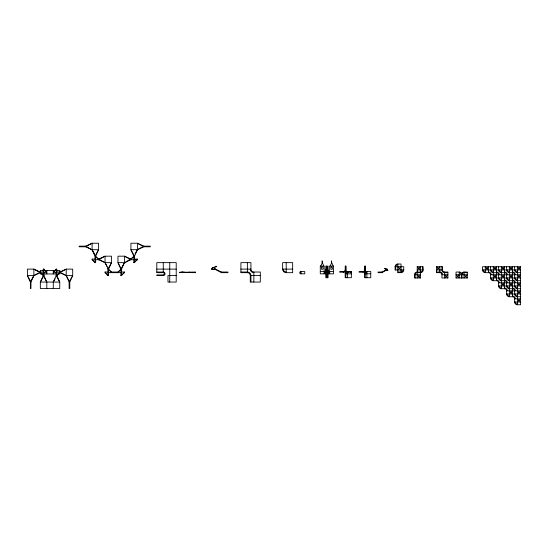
<?xml version="1.0" encoding="UTF-8"?>
<svg xmlns="http://www.w3.org/2000/svg" width="548" height="548" viewBox="0 0 548 548"><rect width="100%" height="100%" fill="white"/><g stroke="black" fill="none" stroke-linecap="round" stroke-linejoin="round"><path stroke-width="0.82" d="M327.409 277.72L327.409 266.075L328.053 266.075L328.053 277.72L325.793 277.72L325.793 266.075L326.437 266.075L326.437 270.048M345.85 273.836L345.85 271.541A2.26 2.26 0 0 0 347.466 272.219L351.35 272.219L351.35 271.575L347.466 271.575A1.61 1.61 0 0 1 345.85 269.965L345.199 269.959A1.617 1.617 0 0 1 343.582 271.575L343.582 272.219L339.698 272.219L339.698 271.575L343.582 271.575M343.582 272.219A2.267 2.267 0 0 0 345.85 269.959L345.85 266.075L345.199 266.075L345.199 277.72L351.35 277.72L351.35 271.603M365.242 270.226A2.267 2.267 0 0 0 365.256 269.959L365.256 266.075L364.612 266.075L364.612 277.72L370.756 277.72L370.756 271.575L365.345 271.575M370.756 273.747L364.612 273.836M325.793 270.02L326.437 269.959A2.267 2.267 0 0 1 324.176 272.219M384.86 268.712L384.984 268.39L386.319 269.28L387.285 269.28L387.772 270.411L385.833 270.411L381.949 272.671L378.065 272.671L378.065 272.027L381.949 272.027L385.833 270.089L387.772 270.411M43.573 272.671L46.813 272.671L43.902 269.116L43.251 269.116L43.251 275.582L40.34 282.056L40.34 288.522L59.753 288.522L59.753 282.056L56.841 275.582L56.841 269.116L56.191 269.116L53.279 272.671L56.513 272.671M53.279 288.522L53.279 282.056L56.191 275.582L56.191 269.116M95.619 256.676L98.572 259.088L105.038 256.176L111.511 256.176L111.511 262.643L105.038 262.643L98.572 259.731L95.66 256.176L98.572 249.703L98.572 243.237L92.098 243.237L85.632 246.148L79.159 246.148L79.159 246.792L85.632 246.792L92.098 249.703L98.572 249.703L95.01 256.176L95.01 262.643L95.66 262.643L95.599 256.074M108.785 269.801L111.511 272.027L111.511 272.671L108.6 269.116L111.511 262.643L107.949 269.116L107.949 275.582L108.6 275.582L108.6 269.116L108.1 268.205M121.54 275.582L121.54 269.116L124.451 262.643L124.451 256.176L117.978 256.176L117.978 262.643L120.889 269.116L120.889 275.582L121.54 275.582L124.451 272.027L121.211 272.027M134.479 262.643L134.479 256.176L137.39 249.703L137.39 243.237L130.917 243.237L130.917 249.703L133.828 256.176L133.828 262.643L134.479 262.643L137.39 259.088L134.15 259.088M320.614 266.075L322.395 262.841L323.847 266.075M329.999 266.075L331.773 262.841L333.232 266.075M211.795 269.28L215.028 268.952L221.495 272.027L227.968 272.027L227.968 272.671L221.495 272.671L215.028 269.28L211.795 269.28C211.905 266.499 214.309 267.931 215.837 266.65L216.645 266.732L216.035 266.266L214.22 267.582L212.603 267.582M215.837 266.732L216.035 266.307L216.645 266.732M211.795 268.952L212.603 267.417M30.647 281.446L30.311 288.522L30.955 288.522L30.955 282.056L33.873 275.582L33.873 269.116L27.4 269.116L27.4 275.582L30.311 282.056L30.955 282.056L27.4 275.582L33.873 275.582L40.34 272.671L43.902 275.582L46.813 282.056L46.813 288.522M30.976 280.843L31.257 280.336M31.537 279.829L31.866 279.227M32.037 278.918L32.483 278.11M32.592 277.911L33.092 277M33.147 276.898L33.873 275.582L40.34 272.027L43.573 272.027M43.902 269.116L43.902 275.582L40.34 282.056L59.753 282.056L56.191 275.582L57.136 274.815M53.279 282.056L54.505 279.829M54.56 279.727L55.06 278.822M56.67 275.891L59.753 272.027L66.219 269.116L72.692 269.116L72.692 275.582L69.781 282.056L69.781 288.522L69.13 288.522L69.13 282.056L66.219 275.582L66.219 269.116L63.794 270.452M120.313 270.116L117.978 272.027L117.978 272.671L121.06 268.815M121.389 268.205L121.67 267.698M121.944 267.191L122.279 266.588M122.505 266.184L122.889 265.479M123.005 265.273L123.506 264.362M123.56 264.266L124.06 263.355M124.115 263.252L133.417 257.039M121.314 269.294L117.978 262.643L124.451 262.643L130.917 259.731L134.109 255.669M135.109 253.847L135.329 253.443M135.609 252.943L135.945 252.333M136.164 251.929L137.39 249.703L143.857 246.148L150.33 246.148L150.33 246.792L143.857 246.792L137.39 249.703L130.917 249.703L134.479 256.176L133.698 256.813M397.8 269.959L401.033 266.718M461.985 277.98L461.985 274.747A2.719 2.719 0 0 0 459.265 272.027L456.032 272.027L456.032 277.98L459.265 274.747M485.275 269.959L488.508 266.718L488.508 272.671A2.069 2.069 0 0 1 490.576 274.747L520.6 274.747L517.367 277.98M493.296 269.959L496.529 266.718L496.529 280.699A2.069 2.069 0 0 1 498.605 282.768L520.6 282.768L517.367 286.001M493.296 277.98L496.529 274.747M501.317 269.959L504.557 266.718L504.557 288.721A2.069 2.069 0 0 1 506.626 290.789L520.6 290.789L517.367 294.023M501.317 277.98L504.557 274.747M509.345 269.959L512.579 266.718L512.579 296.742A2.069 2.069 0 0 1 514.647 298.811L520.6 298.811L517.367 302.044M501.317 286.001L504.557 282.768M509.345 277.98L512.579 274.747M517.367 269.959L520.6 266.718L520.6 304.763L517.367 304.763A2.719 2.719 0 0 1 514.647 302.044L514.647 298.811M509.345 286.001L512.579 282.768M509.345 294.023L512.579 290.789M53.279 272.027L55.615 270.116M57.245 274.719L59.848 272.616M133.828 262.643L134.329 262.239M134.555 262.054L135 261.691M135.109 261.601L137.39 259.731L137.39 259.088M120.889 275.582L121.834 274.815M121.944 274.719L124.451 272.671L124.451 272.027M86.337 246.408L85.632 246.792L85.632 246.148L92.324 250.107M86.44 246.347L86.844 246.127M87.447 245.792L87.954 245.518M88.461 245.237L89.064 244.901M89.468 244.682L90.18 244.292M90.482 244.127L92.098 243.237L92.098 249.703L95.01 256.176L95.66 256.176M61.773 271.561L62.177 271.342M62.78 271.007L63.287 270.726M95.331 259.731L98.572 259.731L99.476 259.231M99.983 258.957L100.592 258.622M100.996 258.403L101.702 258.012M102.003 257.841L102.716 257.457M103.017 257.286L103.825 256.841M104.031 256.731L105.038 256.176L105.038 262.643L108.449 269.527M179.443 272.349L195.615 272.671L195.615 272.027L179.443 272.349L184.292 272.027M300.879 272.219L300.4 272.678L300.879 273.192M133.828 256.176L134.479 256.176M95.66 262.643L92.098 259.731L92.098 259.088L95.331 259.088M130.109 259.286L130.917 259.731L137.39 259.731M397.8 264.006L401.033 264.006L401.033 272.671L397.8 272.671L397.8 264.006A2.719 2.719 0 0 0 395.087 266.718L395.087 269.959L403.753 269.959L403.753 266.718L395.087 266.718M423.166 269.959L417.213 269.959L420.446 266.718L420.446 277.98L414.494 277.98L414.494 274.747L420.446 274.747L417.213 277.98L417.213 266.718L423.166 266.718L423.166 269.959A2.719 2.719 0 0 1 420.446 272.671L417.213 272.671A2.069 2.069 0 0 0 415.137 274.747L415.137 277.98M439.859 272.671L436.619 272.671L436.619 266.718L442.572 266.718L442.572 269.959A2.069 2.069 0 0 0 444.64 272.027L444.64 277.98L447.88 274.747L441.928 274.747A2.069 2.069 0 0 0 439.859 272.671L439.859 266.718L436.619 269.959L442.572 269.959M520.6 266.718L482.555 266.718L482.555 269.959A2.719 2.719 0 0 0 485.275 272.671L488.508 272.671M384.984 268.431L385.347 268.712L385.223 268.39M384.86 268.63L387.285 269.116L387.772 270.089M107.949 269.116L108.6 269.116M120.889 269.116L121.54 269.116M156.797 269.116L176.209 269.116M240.908 269.116L250.936 269.116A2.911 2.911 0 0 0 253.847 272.027L253.847 282.056M282.638 269.116A3.555 3.555 0 0 0 286.193 272.671L292.666 272.671L292.666 262.643L282.638 262.643L282.638 269.116L292.666 269.116M365.256 269.959L364.612 269.959A1.617 1.617 0 0 1 363.002 271.575L362.995 272.219M482.555 269.959L520.6 269.959L517.367 266.718L517.367 304.763M300.879 271.575L304.763 271.575L304.763 273.836L300.879 273.836A1.13 1.13 0 0 1 299.749 272.705A1.13 1.13 0 0 1 300.879 271.575L300.879 273.836M320.292 271.575L324.176 271.575A1.617 1.617 0 0 0 325.793 269.959M333.554 271.575L329.67 271.575A1.617 1.617 0 0 1 328.06 269.959L327.409 269.959A2.267 2.267 0 0 0 327.423 270.226M362.995 271.575L359.111 271.575L359.111 272.219L366.872 272.219M56.513 272.027L59.753 272.027L66.219 275.582L72.692 275.582L69.13 282.056L69.781 282.056L69.445 281.446M108.6 275.582L105.038 272.671L105.038 272.027L108.271 272.027M111.511 272.027L117.978 272.027M156.797 272.027L163.27 272.027A1.781 1.781 0 0 1 165.044 273.808A1.781 1.781 0 0 1 163.27 275.582L156.797 275.582L156.797 274.938L163.27 274.938A1.13 1.13 0 0 0 164.4 273.808A1.13 1.13 0 0 0 163.27 272.671L163.27 262.643M240.908 272.027L247.374 272.027A3.555 3.555 0 0 1 250.936 275.582L250.936 282.056M253.847 272.027L260.314 272.027L260.314 282.056L250.285 282.056L250.285 275.582A2.911 2.911 0 0 0 247.374 272.671L247.374 262.643M397.8 272.027L401.033 272.027A2.069 2.069 0 0 0 403.109 269.959M436.619 272.027L439.859 272.027A2.719 2.719 0 0 1 442.572 274.747M444.64 272.027L447.88 272.027L447.88 277.98L441.928 277.98L441.928 274.747M461.334 277.98L461.334 274.747A2.719 2.719 0 0 1 464.053 272.027L467.286 272.027L467.286 277.98L456.032 277.98M108.271 272.671L121.211 272.671M163.27 272.671L156.797 272.671L156.797 262.643L176.209 262.643L176.209 282.056L167.983 282.056L167.955 275.582L176.209 275.582M247.374 272.671L240.908 272.671L240.908 262.643L250.936 262.643L250.936 269.116M447.88 272.671L444.64 272.671A2.719 2.719 0 0 1 441.928 269.959L441.928 266.718M467.286 272.671L464.053 272.671A2.069 2.069 0 0 0 461.985 274.747M520.6 272.671L517.367 272.671A2.719 2.719 0 0 1 514.647 269.959L514.647 266.718M324.176 273.192L329.67 273.192M345.199 273.836L351.35 273.836M56.513 273.966L40.34 273.966L40.34 270.411L59.753 270.411L59.753 273.966L58.129 273.966M35.284 269.897L33.873 269.116L40.34 272.027L43.251 275.582L43.902 275.582M56.191 275.582L56.841 275.582M250.285 275.582L260.314 275.582M490.576 274.747L490.576 277.98L520.6 277.98L517.367 274.747M490.576 277.98A2.719 2.719 0 0 0 493.296 280.699L496.529 280.699M520.6 280.699L517.367 280.699A2.719 2.719 0 0 1 514.647 277.98L514.647 274.747A2.069 2.069 0 0 0 512.579 272.671L509.345 272.671A2.719 2.719 0 0 1 506.626 269.959L506.626 266.718M498.605 282.768L498.605 286.001L520.6 286.001L517.367 282.768M498.605 286.001A2.719 2.719 0 0 0 501.317 288.721L504.557 288.721M520.6 288.721L517.367 288.721A2.719 2.719 0 0 1 514.647 286.001L514.647 282.768A2.069 2.069 0 0 0 512.579 280.699L509.345 280.699A2.719 2.719 0 0 1 506.626 277.98L506.626 274.747A2.069 2.069 0 0 0 504.557 272.671L501.317 272.671A2.719 2.719 0 0 1 498.605 269.959L498.605 266.718M506.626 290.789L506.626 294.023L520.6 294.023L517.367 290.789M506.626 294.023A2.719 2.719 0 0 0 509.345 296.742L512.579 296.742M520.6 296.742L517.367 296.742A2.719 2.719 0 0 1 514.647 294.023L514.647 290.789A2.069 2.069 0 0 0 512.579 288.721L509.345 288.721A2.719 2.719 0 0 1 506.626 286.001L506.626 282.768A2.069 2.069 0 0 0 504.557 280.699L501.317 280.699A2.719 2.719 0 0 1 498.605 277.98L498.605 274.747A2.069 2.069 0 0 0 496.529 272.671L493.296 272.671A2.719 2.719 0 0 1 490.576 269.959L490.576 266.718M514.647 302.044L520.6 302.044L517.367 298.811M59.753 272.671L66.219 275.582L67.109 277.206M140.014 244.682L137.39 243.237L143.857 246.148L143.857 246.792L143.254 246.463M140.521 244.956L141.028 245.237M141.637 245.573L142.042 245.792M126.472 257.286L124.451 256.176L130.917 259.088L130.917 259.731M126.876 257.512L127.479 257.841M127.985 258.122L128.492 258.403M129.102 258.731L129.506 258.957M35.387 269.952L36.298 270.452M36.394 270.507L37.305 271.007M37.511 271.116L38.319 271.561M43.251 269.116L46.813 272.027M512.579 269.959L509.345 266.718L509.345 296.742M504.557 269.959L501.317 266.718L501.317 288.721M509.345 274.747L512.579 277.98M496.529 269.959L493.296 266.718L493.296 280.699M501.317 274.747L504.557 277.98M509.345 282.768L512.579 286.001M488.508 269.959L485.275 266.718L485.275 272.671M493.296 274.747L496.529 277.98M501.317 282.768L504.557 286.001M509.345 290.789L512.579 294.023M464.053 274.747L467.286 277.98M436.619 266.718L439.859 269.959M444.64 274.747L447.88 277.98M417.213 266.718L420.446 269.959M417.213 274.747L420.446 277.98M397.8 266.718L401.033 269.959M345.85 271.541L345.85 277.72M105.038 272.027L107.949 275.582M92.098 259.088L95.01 262.643M106.593 265.479L105.038 262.643L98.572 259.088L98.572 259.731M106.928 266.081L107.155 266.486M92.379 250.21L92.879 251.121M92.934 251.224L93.434 252.135M93.544 252.333L93.989 253.142M94.153 253.443L94.544 254.156M67.329 277.61L67.664 278.213M67.89 278.617L68.219 279.227M68.5 279.727L68.774 280.234M69.11 280.843L69.336 281.247M43.251 275.582L43.751 276.493M44.141 277.206L44.361 277.61M44.641 278.11L44.922 278.617M45.196 279.124L45.532 279.727M45.751 280.138L46.813 282.056M464.053 272.027L464.053 277.98L467.286 274.747L456.032 274.747L459.265 277.98L459.265 272.027M422.515 266.718L422.515 269.959A2.069 2.069 0 0 1 420.446 272.027L417.213 272.027A2.719 2.719 0 0 0 414.494 274.747M395.731 269.959L395.731 266.718A2.069 2.069 0 0 1 397.8 264.65M381.949 272.027L381.949 272.671M366.872 271.575L366.872 277.72M365.256 266.075L365.256 277.72M350.378 271.575L350.378 272.219M348.439 271.575L348.439 272.219M347.466 272.219L347.466 271.575L347.466 277.72M345.85 266.075L345.85 269.959M331.677 262.841L331.547 260.896L331.547 262.841M329.67 273.836L329.67 266.075L333.554 266.075L333.554 273.836L320.292 273.836L320.292 266.075L324.176 266.075L324.176 273.836M326.437 266.075L326.437 277.72M322.299 262.841L322.169 260.896L322.169 262.841M286.193 262.643L286.193 272.671M221.495 272.027L221.495 272.671M189.149 272.027L189.149 272.671M182.676 272.027L181.868 272.027M169.736 262.643L169.736 282.056M163.27 274.938L163.27 275.582M53.279 270.411L53.279 273.966M46.813 270.411L46.813 273.966M253.847 272.671A3.555 3.555 0 0 1 250.285 269.116M329.67 272.219A2.267 2.267 0 0 1 327.951 271.424M286.193 272.027A2.911 2.911 0 0 1 283.282 269.116M517.367 280.049A2.069 2.069 0 0 1 515.298 277.98M512.579 272.027A2.719 2.719 0 0 1 515.298 274.747M485.275 272.027A2.069 2.069 0 0 1 483.206 269.959M517.367 304.119A2.069 2.069 0 0 1 515.298 302.044M512.579 296.098A2.719 2.719 0 0 1 515.298 298.811M517.367 296.098A2.069 2.069 0 0 1 515.298 294.023M512.579 288.07A2.719 2.719 0 0 1 515.298 290.789M517.367 272.027A2.069 2.069 0 0 1 515.298 269.959M459.265 272.671A2.069 2.069 0 0 1 461.334 274.747M501.317 272.027A2.069 2.069 0 0 1 499.249 269.959M504.557 272.027A2.719 2.719 0 0 1 507.27 274.747M517.367 288.07A2.069 2.069 0 0 1 515.298 286.001M512.579 280.049A2.719 2.719 0 0 1 515.298 282.768M488.508 272.027A2.719 2.719 0 0 1 491.227 274.747M496.529 272.027A2.719 2.719 0 0 1 499.249 274.747M493.296 272.027A2.069 2.069 0 0 1 491.227 269.959M509.345 272.027A2.069 2.069 0 0 1 507.27 269.959M504.557 280.049A2.719 2.719 0 0 1 507.27 282.768M501.317 280.049A2.069 2.069 0 0 1 499.249 277.98M509.345 280.049A2.069 2.069 0 0 1 507.27 277.98M509.345 288.07A2.069 2.069 0 0 1 507.27 286.001M504.557 288.07A2.719 2.719 0 0 1 507.27 290.789M501.317 288.07A2.069 2.069 0 0 1 499.249 286.001M496.529 280.049A2.719 2.719 0 0 1 499.249 282.768M403.753 269.959A2.719 2.719 0 0 1 401.033 272.671M493.296 280.049A2.069 2.069 0 0 1 491.227 277.98M509.345 296.098A2.069 2.069 0 0 1 507.27 294.023M321.608 267.198L321.587 269.308L322.882 269.308C323.621 268.493 322.628 265.65 321.608 267.198M330.992 267.198L330.965 269.308L332.259 269.308C333.006 268.493 332.006 265.65 330.992 267.198M386.319 269.28L385.833 270.411L386.319 269.28M215.028 268.952L214.22 267.417L215.028 268.952"/></g></svg>
